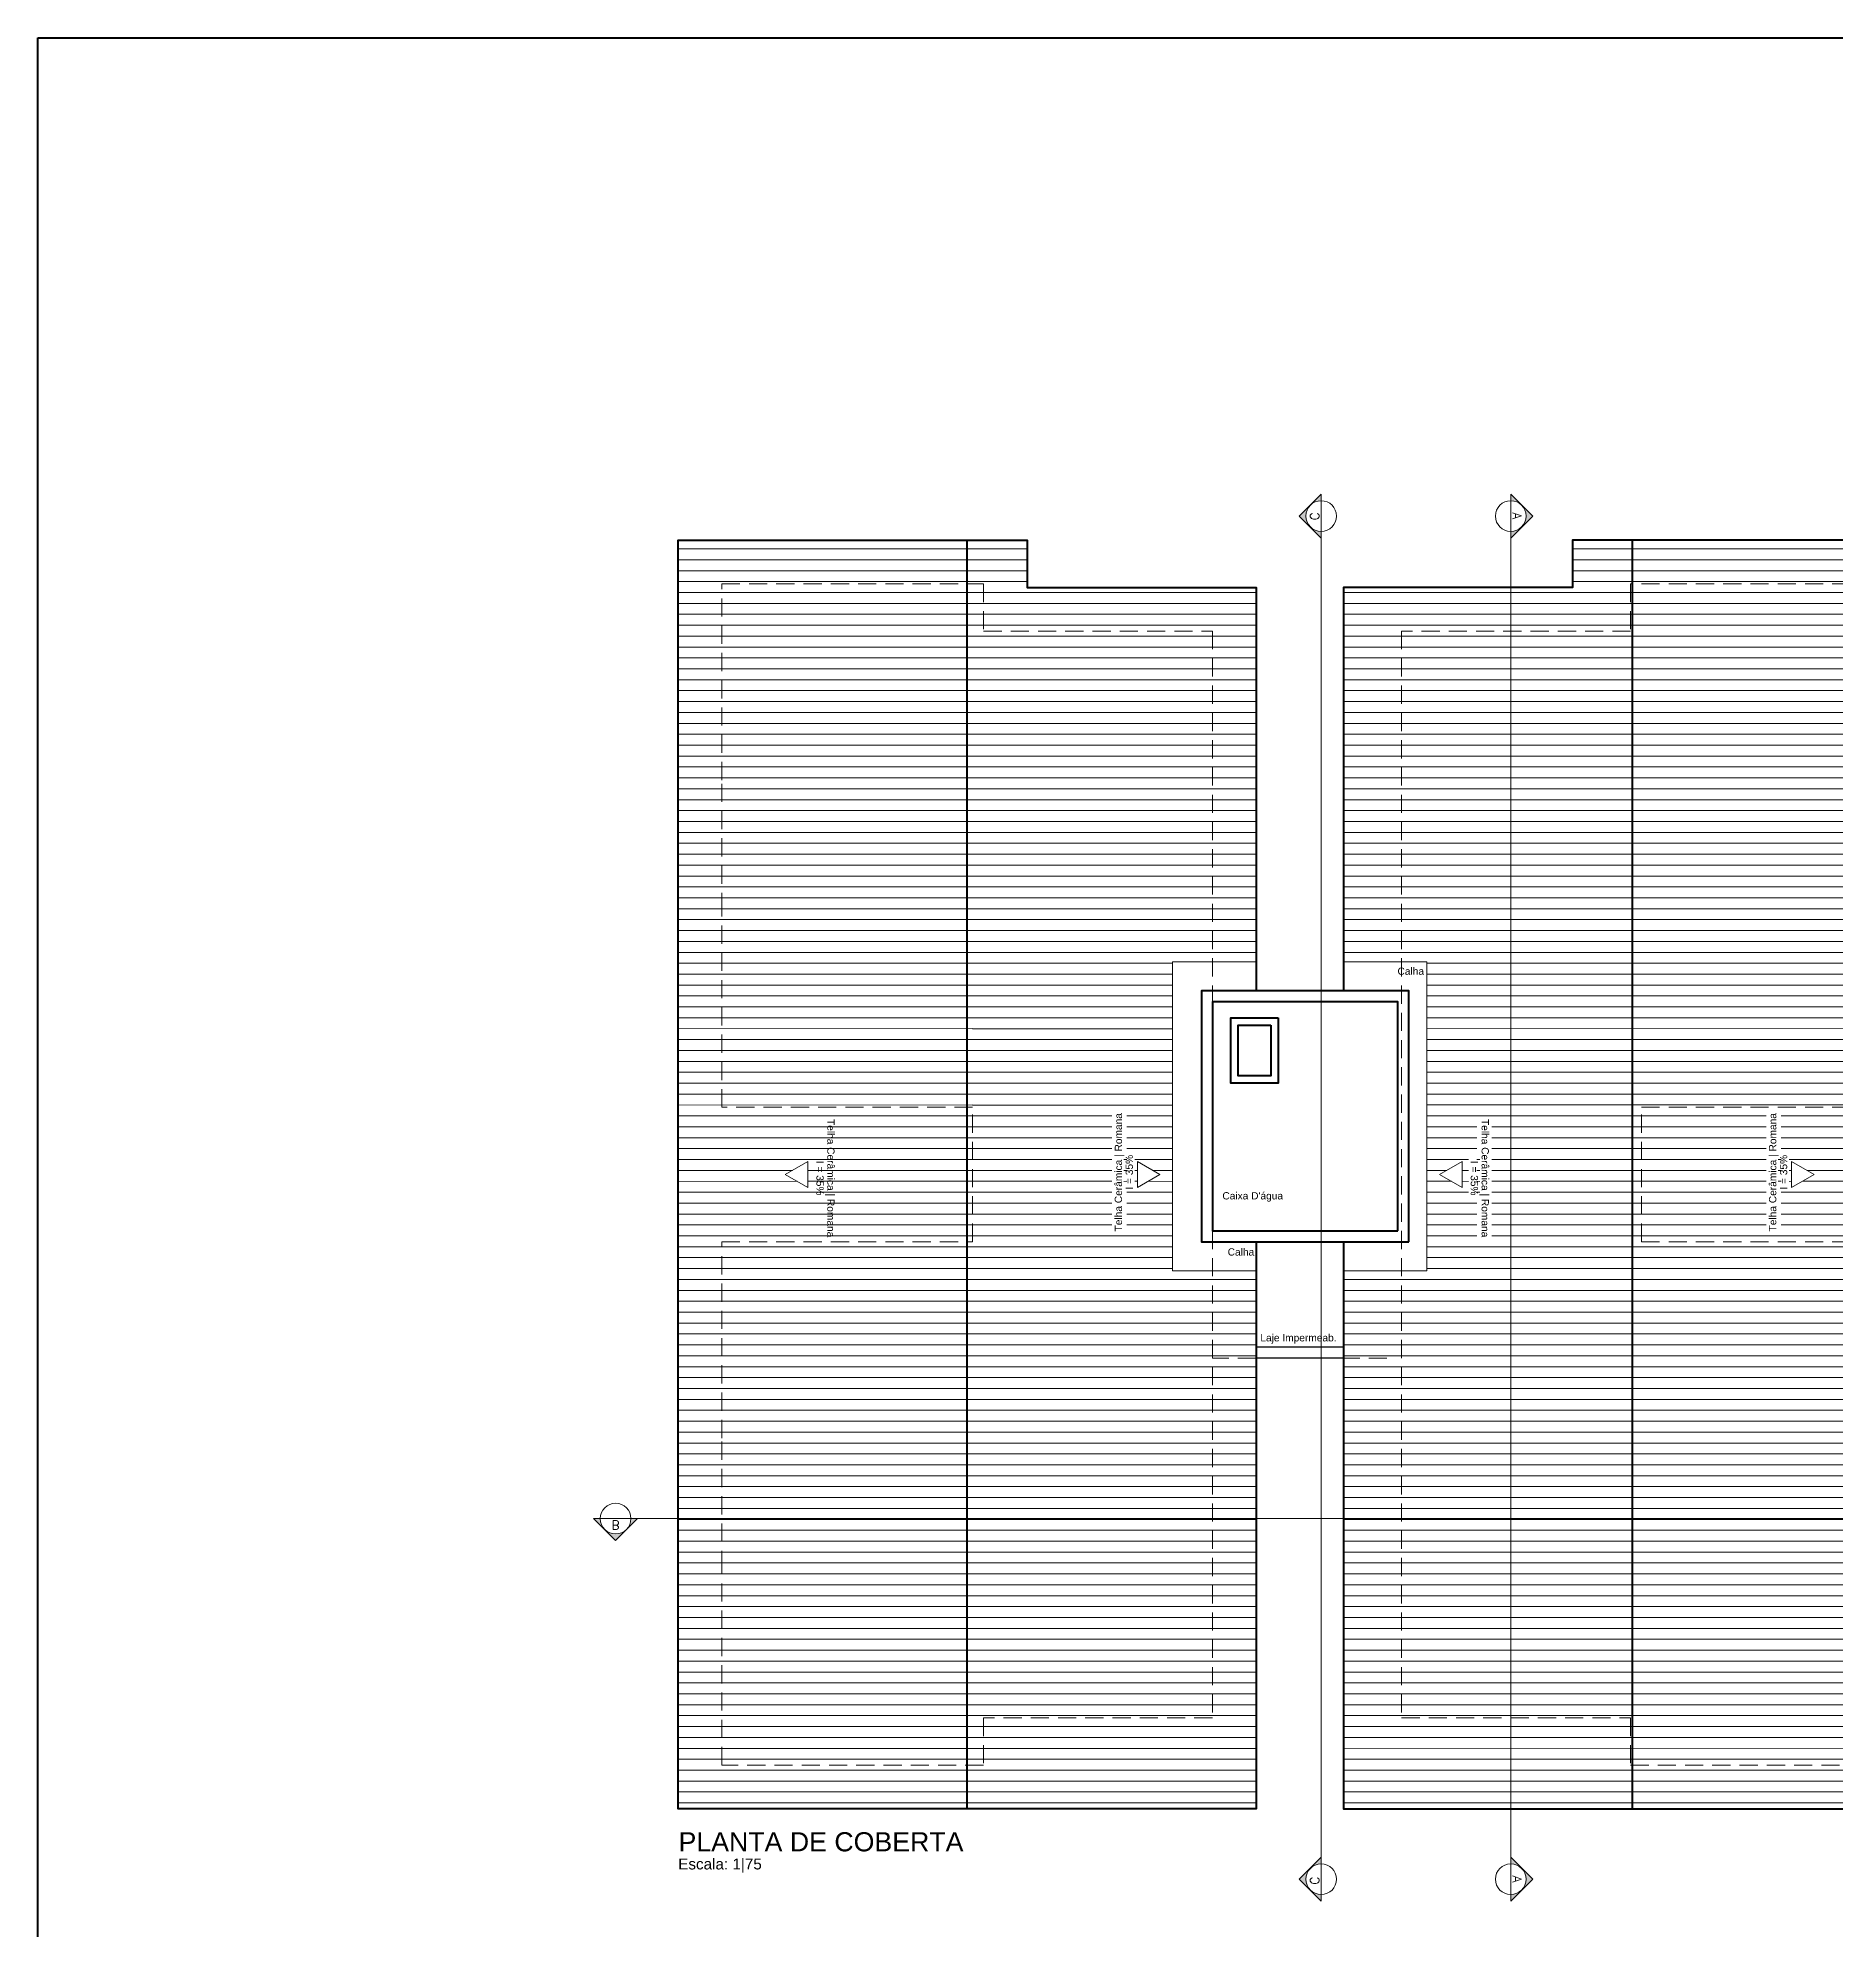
# Model space of a CAD drawing. Header units: inches. Extents: x 179605 to 179710, y 9196007 to 9196046.
# Drawn here: x 179604.63 to 179629.37, y 9196020.35 to 9196046.38 of the extents above; entities that cross this region are included whole.
import ezdxf
from ezdxf.enums import TextEntityAlignment as Align

# ---------------------------------------------------------------- set-up
doc = ezdxf.new("R2010")
doc.units = ezdxf.units.IN
doc.header["$MEASUREMENT"] = 0
doc.linetypes.add('DASHED2', pattern=[0.375, 0.25, -0.125])
for name, color, linetype, lineweight in [('HACHURA', 7, 'Continuous', 0), ('PAREDE', 7, 'Continuous', 50), ('PROJEÇÃO', 7, 'DASHED2', 0), ('SÍMBOLO', 7, 'Continuous', 5), ('TELHADO', 7, 'Continuous', 5)]:
    doc.layers.add(name, color=color, linetype=linetype, lineweight=lineweight)
doc.layers.add('TEXTO', color=250, linetype='Continuous')
doc.styles.add('ARCAD2', font='romand.shx')
doc.styles.add('R_140_1-75', font='swissl.ttf', dxfattribs={"height": 0.263})
doc.styles.add('R_80_1-50', font='swissl.ttf', dxfattribs={"height": 0.1})
doc.styles.add('R_80_1-75', font='swissl.ttf', dxfattribs={"height": 0.15})
pattern_1 = [(0, (0, 0), (0, 0.15), [])]

msp = doc.modelspace()

# ---------------------------------------------------------------- hatches: boundary and pattern name
at = {"layer": 'HACHURA'}
h = msp.add_hatch(dxfattribs=at)
h.set_pattern_fill('_USER', color=256, scale=0.15, pattern_type=0)
h.set_pattern_definition(pattern_1)
h.paths.add_polyline_path([(179617.489, 9196038.869), (179614.039, 9196038.869), (179614.039, 9196036.169), (179614.789, 9196036.169), (179614.789, 9196034.369), (179614.039, 9196034.369), (179614.039, 9196031.669), (179617.489, 9196031.669)], flags=17)
h.paths.add_polyline_path([(179617.489, 9196039.469), (179613.439, 9196039.469), (179613.439, 9196035.569), (179613.439, 9196034.969), (179613.439, 9196031.069), (179613.439, 9196030.419), (179613.439, 9196026.519), (179613.439, 9196025.919), (179613.439, 9196022.019), (179617.489, 9196022.019), (179617.489, 9196022.619), (179614.039, 9196022.619), (179614.039, 9196025.319), (179614.789, 9196025.319), (179614.789, 9196027.119), (179614.039, 9196027.119), (179614.039, 9196029.819), (179617.489, 9196029.819), (179617.489, 9196031.669), (179614.039, 9196031.669), (179614.039, 9196034.369), (179614.789, 9196034.369), (179614.789, 9196036.169), (179614.039, 9196036.169), (179614.039, 9196038.869), (179617.489, 9196038.869)])
h.paths.add_polyline_path([(179615.223, 9196030.923), (179615.223, 9196030.565), (179614.913, 9196030.744)], flags=16)
h.paths.add_polyline_path([(179617.489, 9196029.819), (179614.039, 9196029.819), (179614.039, 9196027.119), (179614.789, 9196027.119), (179614.789, 9196025.319), (179614.039, 9196025.319), (179614.039, 9196022.619), (179617.489, 9196022.619)], flags=17)
h.paths.add_polyline_path([(179615.312, 9196030.961), (179615.312, 9196030.427), (179615.466, 9196030.427), (179615.466, 9196030.961)], flags=24)
h.paths.add_polyline_path([(179615.423, 9196031.525), (179615.423, 9196029.863), (179615.631, 9196029.863), (179615.631, 9196031.525)], flags=24)
h = msp.add_hatch(dxfattribs=at)
h.set_pattern_fill('_USER', color=256, scale=0.15, pattern_type=0)
h.set_pattern_definition(pattern_1)
h.paths.add_polyline_path([(179619.755, 9196030.565), (179619.755, 9196030.923), (179620.066, 9196030.744)], flags=16)
h.paths.add_polyline_path([(179621.389, 9196028.219), (179620.789, 9196028.219), (179620.789, 9196023.269), (179617.639, 9196023.269), (179617.639, 9196022.619), (179617.489, 9196022.619), (179617.489, 9196022.019), (179621.389, 9196022.019)])
h.paths.add_polyline_path([(179619.722, 9196030.507), (179619.722, 9196031.042), (179619.568, 9196031.042), (179619.568, 9196030.507)], flags=16)
h.paths.add_polyline_path([(179619.612, 9196029.944), (179619.612, 9196031.606), (179619.403, 9196031.606), (179619.403, 9196029.944)], flags=16)
h.paths.add_polyline_path([(179620.789, 9196033.669), (179621.389, 9196033.669), (179621.389, 9196038.819), (179618.239, 9196038.819), (179618.239, 9196039.469), (179617.489, 9196039.469), (179617.489, 9196038.869), (179617.639, 9196038.869), (179617.639, 9196038.219), (179620.789, 9196038.219)])
h.paths.add_polyline_path([(179621.389, 9196029.419), (179620.789, 9196029.419), (179620.789, 9196028.219), (179621.389, 9196028.219)])
h.paths.add_polyline_path([(179620.789, 9196029.419), (179620.239, 9196029.419), (179620.239, 9196033.669), (179620.789, 9196033.669), (179620.789, 9196038.219), (179617.639, 9196038.219), (179617.639, 9196038.869), (179617.489, 9196038.869), (179617.489, 9196022.619), (179617.639, 9196022.619), (179617.639, 9196023.269), (179620.789, 9196023.269)])
h = msp.add_hatch(dxfattribs=at)
h.set_pattern_fill('_USER', color=256, scale=0.15, pattern_type=0)
h.set_pattern_definition(pattern_1)
h.paths.add_polyline_path([(179624.223, 9196030.923), (179624.223, 9196030.565), (179623.913, 9196030.744)], flags=16)
h.paths.add_polyline_path([(179626.339, 9196023.269), (179623.189, 9196023.269), (179623.189, 9196028.219), (179622.589, 9196028.219), (179622.589, 9196022.019), (179626.489, 9196022.019), (179626.489, 9196022.619), (179626.339, 9196022.619)])
h.paths.add_polyline_path([(179630.539, 9196025.919), (179630.539, 9196026.519), (179630.539, 9196030.419), (179630.539, 9196031.069), (179630.539, 9196034.969), (179630.539, 9196035.569), (179630.539, 9196039.469), (179626.489, 9196039.469), (179626.489, 9196038.869), (179629.939, 9196038.869), (179629.939, 9196036.169), (179629.189, 9196036.169), (179629.189, 9196034.369), (179629.939, 9196034.369), (179629.939, 9196031.669), (179626.489, 9196031.669), (179626.489, 9196029.819), (179629.939, 9196029.819), (179629.939, 9196027.119), (179629.189, 9196027.119), (179629.189, 9196025.319), (179629.939, 9196025.319), (179629.939, 9196022.619), (179626.489, 9196022.619), (179626.489, 9196022.019), (179630.539, 9196022.019)])
h.paths.add_polyline_path([(179628.755, 9196030.565), (179628.755, 9196030.923), (179629.066, 9196030.744)], flags=16)
h.paths.add_polyline_path([(179629.189, 9196027.119), (179629.939, 9196027.119), (179629.939, 9196029.819), (179626.489, 9196029.819), (179626.489, 9196022.619), (179629.939, 9196022.619), (179629.939, 9196025.319), (179629.189, 9196025.319)], flags=17)
h.paths.add_polyline_path([(179629.939, 9196038.869), (179626.489, 9196038.869), (179626.489, 9196031.669), (179629.939, 9196031.669), (179629.939, 9196034.369), (179629.189, 9196034.369), (179629.189, 9196036.169), (179629.939, 9196036.169)], flags=17)
h.paths.add_polyline_path([(179624.312, 9196030.961), (179624.312, 9196030.427), (179624.466, 9196030.427), (179624.466, 9196030.961)], flags=16)
h.paths.add_polyline_path([(179624.423, 9196031.525), (179624.423, 9196029.863), (179624.631, 9196029.863), (179624.631, 9196031.525)], flags=16)
h.paths.add_polyline_path([(179628.722, 9196030.507), (179628.722, 9196031.042), (179628.568, 9196031.042), (179628.568, 9196030.507)], flags=16)
h.paths.add_polyline_path([(179628.612, 9196029.944), (179628.612, 9196031.606), (179628.403, 9196031.606), (179628.403, 9196029.944)], flags=16)
h.paths.add_polyline_path([(179622.589, 9196033.669), (179623.189, 9196033.669), (179623.189, 9196038.219), (179626.339, 9196038.219), (179626.339, 9196038.869), (179626.489, 9196038.869), (179626.489, 9196039.469), (179625.739, 9196039.469), (179625.739, 9196038.819), (179622.589, 9196038.819)])
h.paths.add_polyline_path([(179623.739, 9196029.419), (179623.189, 9196029.419), (179623.189, 9196023.269), (179626.339, 9196023.269), (179626.339, 9196022.619), (179626.489, 9196022.619), (179626.489, 9196038.869), (179626.339, 9196038.869), (179626.339, 9196038.219), (179623.189, 9196038.219), (179623.189, 9196033.669), (179623.739, 9196033.669)])
h.paths.add_polyline_path([(179623.189, 9196029.419), (179622.589, 9196029.419), (179622.589, 9196028.219), (179623.189, 9196028.219)])
at = {"layer": 'SÍMBOLO'}
h = msp.add_hatch(color=256, dxfattribs=at)
edge = h.paths.add_edge_path()
edge.add_line((179622.284, 9196039.591), (179622.284, 9196039.498))
edge.add_line((179622.284, 9196039.498), (179621.981, 9196039.802))
edge.add_line((179621.981, 9196039.802), (179622.284, 9196040.105))
edge.add_line((179622.284, 9196040.105), (179622.284, 9196040.013))
edge.add_arc((179622.284, 9196039.802), 0.211, 450, 630)
h = msp.add_hatch(color=256, dxfattribs=at)
edge = h.paths.add_edge_path()
edge.add_line((179624.891, 9196039.591), (179624.891, 9196039.498))
edge.add_line((179624.891, 9196039.498), (179625.194, 9196039.802))
edge.add_line((179625.194, 9196039.802), (179624.891, 9196040.105))
edge.add_line((179624.891, 9196040.105), (179624.891, 9196040.013))
edge.add_arc((179624.891, 9196039.802), 0.211, -90, 90, ccw=False)
h = msp.add_hatch(color=256, dxfattribs=at)
edge = h.paths.add_edge_path()
edge.add_line((179612.79, 9196026.01), (179612.882, 9196026.01))
edge.add_line((179612.882, 9196026.01), (179612.579, 9196025.707))
edge.add_line((179612.579, 9196025.707), (179612.276, 9196026.01))
edge.add_line((179612.276, 9196026.01), (179612.368, 9196026.01))
edge.add_arc((179612.579, 9196026.01), 0.211, 180, 360)
h = msp.add_hatch(color=256, dxfattribs=at)
edge = h.paths.add_edge_path()
edge.add_line((179622.284, 9196020.839), (179622.284, 9196020.747))
edge.add_line((179622.284, 9196020.747), (179621.981, 9196021.05))
edge.add_line((179621.981, 9196021.05), (179622.284, 9196021.353))
edge.add_line((179622.284, 9196021.353), (179622.284, 9196021.261))
edge.add_arc((179622.284, 9196021.05), 0.211, 450, 630)
h = msp.add_hatch(color=256, dxfattribs=at)
edge = h.paths.add_edge_path()
edge.add_line((179624.891, 9196020.839), (179624.891, 9196020.747))
edge.add_line((179624.891, 9196020.747), (179625.194, 9196021.05))
edge.add_line((179625.194, 9196021.05), (179624.891, 9196021.353))
edge.add_line((179624.891, 9196021.353), (179624.891, 9196021.261))
edge.add_arc((179624.891, 9196021.05), 0.211, -90, 90, ccw=False)

# ---------------------------------------------------------------- linework, layer by layer
at = {"color": 102, "lineweight": 40}
msp.add_lwpolyline([(179604.631, 9196046.38), (179691.875, 9196046.38), (179691.875, 9196006.604), (179604.631, 9196006.604)], close=True, dxfattribs=at)
at = {"layer": 'HACHURA'}
for points in [[(179614.913, 9196030.744), (179615.223, 9196030.565), (179615.223, 9196030.923)], [(179620.066, 9196030.744), (179619.755, 9196030.565), (179619.755, 9196030.923)], [(179623.913, 9196030.744), (179624.223, 9196030.565), (179624.223, 9196030.923)], [(179629.066, 9196030.744), (179628.755, 9196030.565), (179628.755, 9196030.923)]]:
    msp.add_lwpolyline(points, close=True, dxfattribs=at)
at = {"layer": 'PAREDE'}
for p, q in [((179617.414, 9196022.019), (179617.414, 9196039.469)), ((179626.564, 9196022.019), (179626.564, 9196039.469))]:
    msp.add_line(p, q, dxfattribs=at)
at = {"layer": 'PAREDE', "lineweight": 30}
for p, q in [((179622.589, 9196028.369), (179621.389, 9196028.369)), ((179622.589, 9196028.219), (179621.389, 9196028.219))]:
    msp.add_line(p, q, dxfattribs=at)
at = {"layer": 'PAREDE'}
for points in [[(179621.389, 9196029.819), (179621.389, 9196022.019), (179613.439, 9196022.019), (179613.439, 9196025.919), (179613.439, 9196025.919), (179613.439, 9196026.519), (179613.439, 9196026.519), (179613.439, 9196030.419), (179613.439, 9196030.419), (179613.439, 9196031.069), (179613.439, 9196031.069), (179613.439, 9196034.969), (179613.439, 9196034.969), (179613.439, 9196035.569), (179613.439, 9196035.569), (179613.439, 9196039.469), (179618.239, 9196039.469), (179618.239, 9196038.819), (179621.389, 9196038.819), (179621.389, 9196033.269)], [(179622.589, 9196029.819), (179622.589, 9196022.019), (179630.539, 9196022.019), (179630.539, 9196025.919), (179630.539, 9196025.919), (179630.539, 9196026.519), (179630.539, 9196026.519), (179630.539, 9196030.419), (179630.539, 9196030.419), (179630.539, 9196031.069), (179630.539, 9196031.069), (179630.539, 9196034.969), (179630.539, 9196034.969), (179630.539, 9196035.569), (179630.539, 9196035.569), (179630.539, 9196039.469), (179625.739, 9196039.469), (179625.739, 9196038.819), (179622.589, 9196038.819), (179622.589, 9196033.269)], [(179623.489, 9196029.819), (179623.489, 9196033.269), (179620.639, 9196033.269), (179620.639, 9196029.819), (179623.489, 9196029.819)]]:
    msp.add_lwpolyline(points, dxfattribs=at)
for points in [[(179623.339, 9196029.969), (179623.339, 9196033.119), (179620.789, 9196033.119), (179620.789, 9196029.969)], [(179621.69, 9196032.9), (179621.69, 9196032), (179621.04, 9196032), (179621.04, 9196032.9)], [(179621.59, 9196032.8), (179621.59, 9196032.1), (179621.14, 9196032.1), (179621.14, 9196032.8)]]:
    msp.add_lwpolyline(points, close=True, dxfattribs=at)
at = {"layer": 'PROJEÇÃO'}
for p, q in [((179621.389, 9196033.269), (179620.789, 9196033.269)), ((179623.189, 9196033.269), (179622.589, 9196033.269)), ((179621.389, 9196028.219), (179620.789, 9196028.219)), ((179623.189, 9196028.219), (179622.589, 9196028.219))]:
    msp.add_line(p, q, dxfattribs=at)
for points in [[(179614.039, 9196038.869), (179617.639, 9196038.869), (179617.639, 9196038.219), (179620.789, 9196038.219), (179620.789, 9196023.269), (179617.639, 9196023.269), (179617.639, 9196022.619), (179614.039, 9196022.619), (179614.039, 9196025.319), (179614.039, 9196025.319), (179614.039, 9196027.119), (179614.039, 9196027.119), (179614.039, 9196029.819), (179617.489, 9196029.819), (179617.489, 9196031.669), (179614.039, 9196031.669), (179614.039, 9196034.369), (179614.039, 9196034.369), (179614.039, 9196036.169), (179614.039, 9196036.169), (179614.039, 9196038.869)], [(179623.389, 9196038.219), (179623.389, 9196023.269), (179626.539, 9196023.269), (179626.539, 9196022.619), (179629.939, 9196022.619), (179629.939, 9196029.819), (179626.689, 9196029.819), (179626.689, 9196031.669), (179629.942, 9196031.669), (179629.939, 9196038.869), (179626.539, 9196038.869), (179626.539, 9196038.219), (179623.389, 9196038.219)]]:
    msp.add_lwpolyline(points, dxfattribs=at)
at = {"layer": 'SÍMBOLO'}
for p, q in [((179621.981, 9196039.802), (179622.284, 9196040.105)), ((179622.284, 9196040.105), (179622.284, 9196040.013)), ((179625.194, 9196039.802), (179624.891, 9196040.105)), ((179624.891, 9196040.105), (179624.891, 9196040.013)), ((179622.284, 9196039.498), (179621.981, 9196039.802)), ((179622.284, 9196040.013), (179622.284, 9196039.591)), ((179624.891, 9196040.013), (179624.891, 9196039.591)), ((179624.891, 9196039.498), (179625.194, 9196039.802)), ((179622.284, 9196039.591), (179622.284, 9196039.498)), ((179624.891, 9196039.591), (179624.891, 9196039.498)), ((179622.284, 9196039.498), (179622.284, 9196021.05)), ((179624.891, 9196039.498), (179624.891, 9196021.05)), ((179612.579, 9196025.707), (179612.276, 9196026.01)), ((179612.276, 9196026.01), (179612.368, 9196026.01)), ((179612.368, 9196026.01), (179612.79, 9196026.01)), ((179612.882, 9196026.01), (179612.579, 9196025.707)), ((179612.79, 9196026.01), (179612.882, 9196026.01)), ((179612.882, 9196026.01), (179631.285, 9196026.01)), ((179621.981, 9196021.05), (179622.284, 9196021.353)), ((179622.284, 9196021.353), (179622.284, 9196021.261)), ((179625.194, 9196021.05), (179624.891, 9196021.353)), ((179624.891, 9196021.353), (179624.891, 9196021.261)), ((179622.284, 9196020.747), (179621.981, 9196021.05)), ((179622.284, 9196021.261), (179622.284, 9196020.839)), ((179624.891, 9196021.261), (179624.891, 9196020.839)), ((179624.891, 9196020.747), (179625.194, 9196021.05)), ((179622.284, 9196020.839), (179622.284, 9196020.747)), ((179624.891, 9196020.839), (179624.891, 9196020.747))]:
    msp.add_line(p, q, dxfattribs=at)
for centre in [(179622.284, 9196039.802), (179624.891, 9196039.802), (179612.579, 9196026.01), (179622.284, 9196021.05), (179624.891, 9196021.05)]:
    msp.add_circle(centre, 0.211, dxfattribs=at)
for centre, start, end in [((179622.284, 9196039.802), 90, 270), ((179624.891, 9196039.802), 270, 90), ((179612.579, 9196026.01), 180, 0), ((179622.284, 9196021.05), 90, 270), ((179624.891, 9196021.05), 270, 90)]:
    msp.add_arc(centre, 0.211, start, end, dxfattribs=at)
at = {"layer": 'TELHADO'}
for points in [[(179621.389, 9196029.419), (179620.239, 9196029.419), (179620.239, 9196033.669), (179621.389, 9196033.669)], [(179622.589, 9196033.669), (179623.739, 9196033.669), (179623.739, 9196029.419), (179622.589, 9196029.419)]]:
    msp.add_lwpolyline(points, dxfattribs=at)

# ---------------------------------------------------------------- texts
at = {"layer": 'SÍMBOLO', "style": 'ARCAD2'}
for tag, rotation, p in [('C', 90, (179622.195, 9196039.799)), ('A', 270, (179624.979, 9196039.804)), ('C', 90, (179622.195, 9196021.031)), ('A', 270, (179624.979, 9196021.052))]:
    msp.add_attdef(tag, text='', height=0.123, rotation=rotation, dxfattribs=at).set_placement(p, align=Align.MIDDLE)
at = {"layer": 'SÍMBOLO', "style": 'ARCAD2', "text_generation_flag": 2}
msp.add_attdef('B', text='', height=0.123, rotation=180, dxfattribs=at).set_placement((179612.577, 9196025.922), align=Align.MIDDLE)
at = {"layer": 'TEXTO', "style": 'R_80_1-50'}
for s, p in [('Calha', (179623.516, 9196033.491)), ("Caixa D'água", (179621.342, 9196030.401)), ('Calha', (179621.18, 9196029.629)), ('Laje Impermeab.', (179621.971, 9196028.448))]:
    msp.add_text(s, height=0.1, dxfattribs=at).set_placement(p, align=Align.CENTER)
for s, rotation, p in [('Telha Cerâmica | Romana', 270, (179615.49, 9196030.694)), ('Telha Cerâmica | Romana', 90, (179619.544, 9196030.775)), ('Telha Cerâmica | Romana', 270, (179624.49, 9196030.694)), ('Telha Cerâmica | Romana', 90, (179628.544, 9196030.775)), ('I = 35%%%', 90, (179619.694, 9196030.775)), ('I = 35%%%', 90, (179628.694, 9196030.775)), ('I = 35%%%', 270, (179615.341, 9196030.694)), ('I = 35%%%', 270, (179624.341, 9196030.694))]:
    msp.add_text(s, height=0.1, rotation=rotation, dxfattribs=at).set_placement(p, align=Align.CENTER)
at = {"layer": 'TEXTO'}
for s, height, style, p in [('PLANTA DE COBERTA', 0.263, 'R_140_1-75', (179613.444, 9196021.433)), ('Escala: 1|75', 0.15, 'R_80_1-75', (179613.44, 9196021.184))]:
    msp.add_text(s, height=height, dxfattribs=dict(at, style=style)).set_placement(p)

doc.saveas('drawing.dxf')
